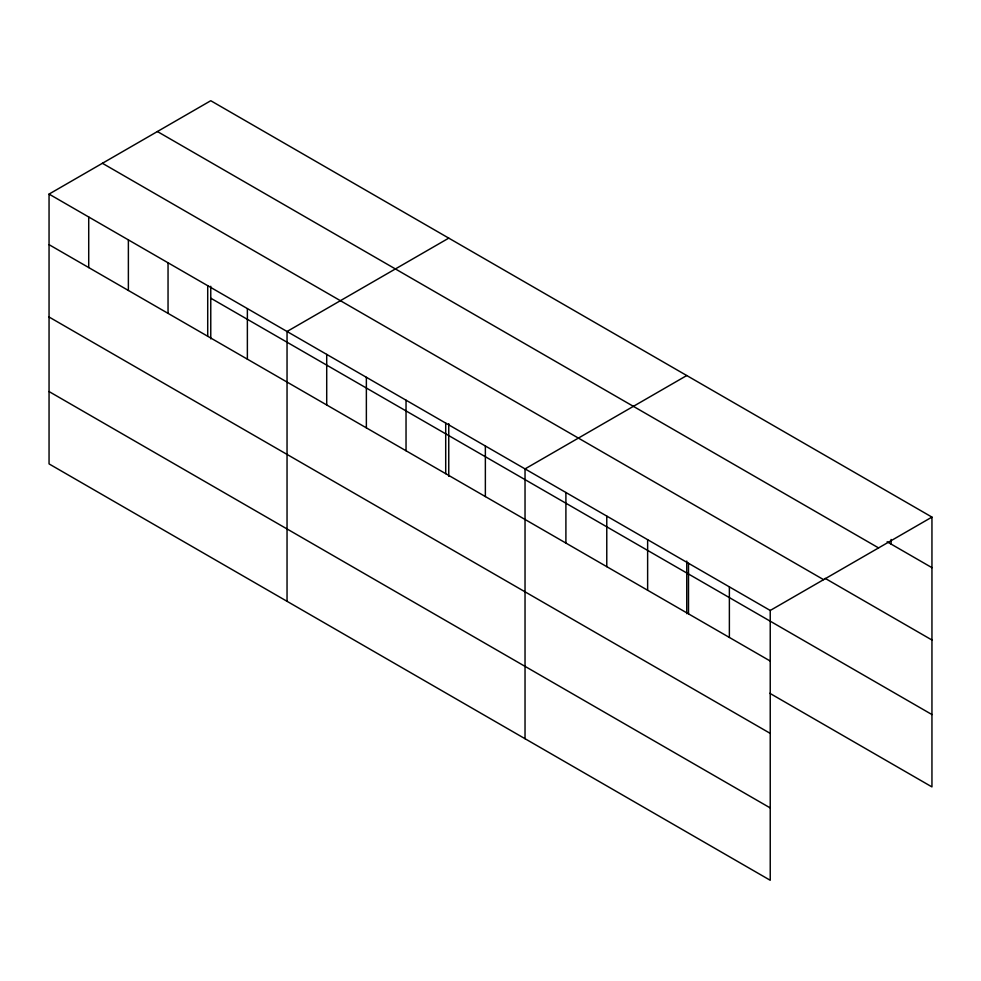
<?xml version="1.0" encoding="UTF-8"?>
<svg xmlns="http://www.w3.org/2000/svg" width="981" height="981" viewBox="0 0 981 981"><rect width="100%" height="100%" fill="white"/><g stroke="black" fill="none" stroke-linecap="round" stroke-linejoin="round"><path stroke-width="1.47" d="M49.05 194.091L770.232 610.464L770.232 880.276L49.05 463.903L49.05 194.091L210.768 100.724L931.95 517.097L931.95 786.909L769.803 693.285M448.758 238.138L287.041 331.492L287.041 601.304M686.749 375.539L525.031 468.906L525.031 738.705M770.232 610.464L931.95 517.097M887.131 541.794L931.95 567.668M157.401 131.54L878.584 547.913M825.168 578.373L931.95 640.017M102.416 163.287L823.599 579.661M210.768 298.187L931.95 714.56M49.05 244.661L770.232 661.035M49.05 317.01L770.232 733.383M49.05 391.554L770.232 807.927M891.079 539.476L891.079 544.075M729.374 586.871L729.374 637.442M688.503 563.278L688.503 613.848M686.749 561.071L686.749 613.689M647.632 539.685L647.632 590.255M606.773 516.092L606.773 566.662M565.902 492.499L565.902 543.069M485.362 445.999L485.362 496.57M448.758 423.657L448.758 476.288M445.705 423.093L445.705 473.664M406.036 400.199L406.036 450.77M366.367 377.293L366.367 427.863M326.71 354.399L326.71 404.969M247.371 308.598L247.371 359.169M210.768 286.256L210.768 338.886M207.714 285.692L207.714 336.262M168.045 262.798L168.045 313.368M128.376 239.891L128.376 290.462M88.719 216.997L88.719 267.568"/></g></svg>
